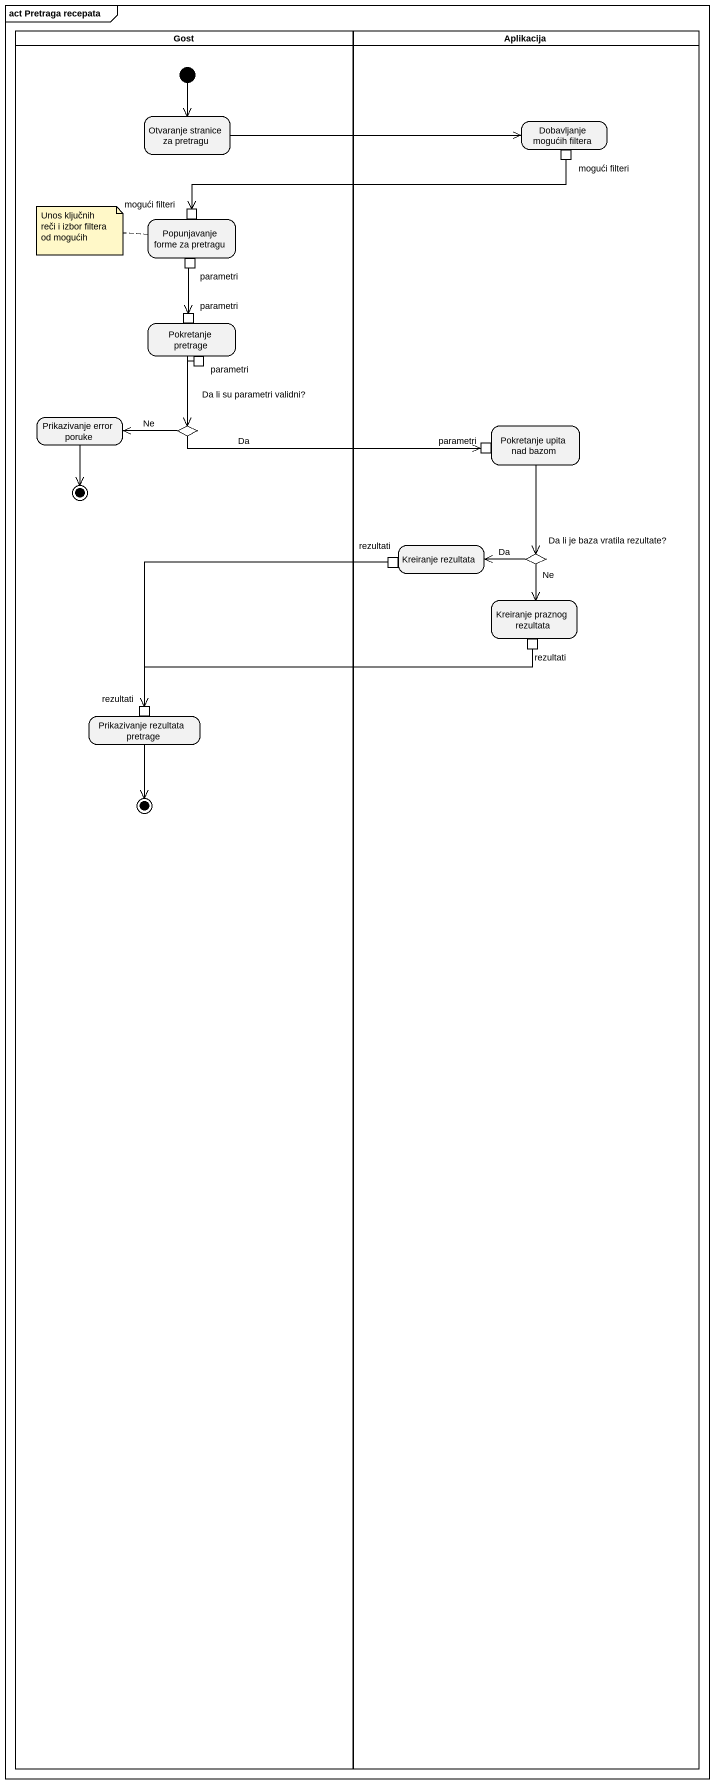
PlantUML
@startuml
mainframe act Pretraga recepata
hide empty description
state Gost <<partition>> {
  state "Otvaranje stranice za pretragu" as Otvaranje_stranice_za
  state "Popunjavanje forme za pretragu" as Popunjavanje_forme_za {
    state "mogući filteri" as mogući_filteri_2 <<inputPin>>
    state parametri <<outputPin>>
  }
  state "Pokretanje pretrage" as Pokretanje_pretrage {
    state "parametri" as parametri_2 <<inputPin>>
    state "parametri" as parametri_3 <<outputPin>>
  }
  state "Prikazivanje error poruke" as Prikazivanje_error_poruke
  state "Da li su parametri validni?" as Da_li_su_parametri_validni <<choice>>
  state final1 <<end>>
  state "Prikazivanje rezultata pretrage" as Prikazivanje_rezultata {
    state "rezultati" as rezultati_3 <<inputPin>>
  }
  state final2 <<end>>
  [*] --> Otvaranje_stranice_za
}
state Aplikacija <<partition>> {
  state "Dobavljanje mogućih filtera" as Dobavljanje_mogućih_filtera {
    state "mogući filteri" as mogući_filteri <<outputPin>>
  }
  state "Pokretanje upita nad bazom" as Pokretanje_upita_nad_bazom {
    state "parametri" as parametri_4 <<inputPin>>
  }
  state "Kreiranje rezultata" as Kreiranje_rezultata {
    state rezultati <<outputPin>>
  }
  state "Da li je baza vratila rezultate?" as Da_li_je_baza_vratila <<choice>>
  state "Kreiranje praznog rezultata" as Kreiranje_praznog_rezultata {
    state "rezultati" as rezultati_2 <<outputPin>>
  }
}
Otvaranje_stranice_za -right-> Dobavljanje_mogućih_filtera
mogući_filteri -left-> mogući_filteri_2
parametri --> parametri_2
Pokretanje_pretrage --> Da_li_su_parametri_validni
parametri_3 --> Da_li_su_parametri_validni
Prikazivanje_error_poruke --> final1
Da_li_su_parametri_validni -left-> Prikazivanje_error_poruke : Ne
Da_li_su_parametri_validni -right-> parametri_4 : Da
Pokretanje_upita_nad_bazom --> Da_li_je_baza_vratila
rezultati -left-> rezultati_3
Da_li_je_baza_vratila -left-> Kreiranje_rezultata : Da
Da_li_je_baza_vratila --> Kreiranje_praznog_rezultata : Ne
rezultati_2 -left-> rezultati_3
Prikazivanje_rezultata --> final2
note left of Popunjavanje_forme_za : Unos ključnih reči i izbor filtera od mogućih
@enduml
